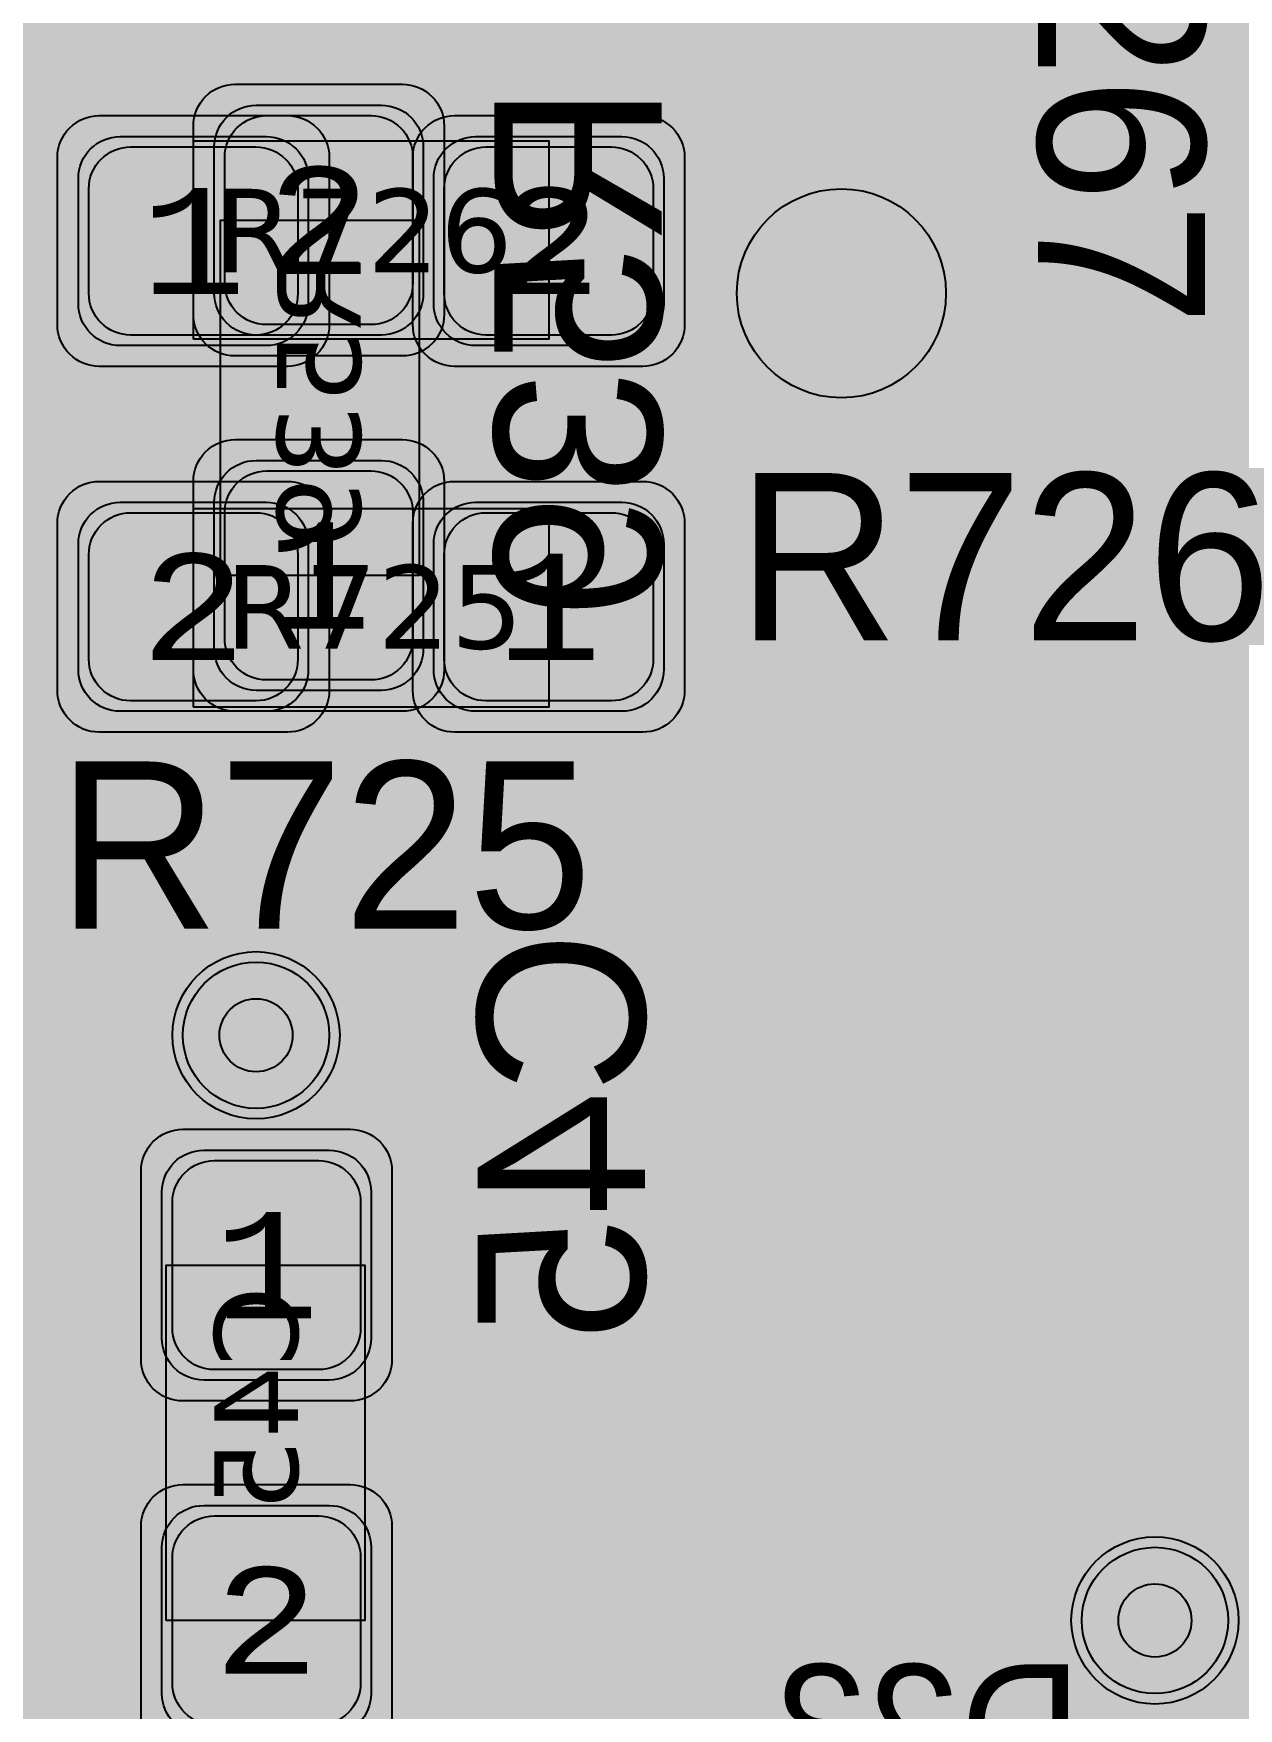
# Model space of a CAD drawing. Extents: x -28 to 199, y -61 to 255.
# Drawn here: x 85.14 to 90.9, y 201.48 to 209.49 of the extents above; entities that cross this region are included whole.
import ezdxf
from ezdxf.enums import TextEntityAlignment as Align

# ---------------------------------------------------------------- set-up
doc = ezdxf.new("R2010")
doc.units = 0
doc.header["$MEASUREMENT"] = 0
for name, color, linetype in [('ASSEMBLY_OUTLINES_BTM', 191, 'CONTINUOUS'), ('ASSEMBLY_OUTLINES_TOP', 102, 'CONTINUOUS'), ('ASSEMBLY_PART_NUMBERS_BTM', 191, 'CONTINUOUS'), ('ASSEMBLY_PART_NUMBERS_TOP', 102, 'CONTINUOUS'), ('ASSEMBLY_REF_DES_BTM', 191, 'CONTINUOUS'), ('ASSEMBLY_REF_DES_TOP', 102, 'CONTINUOUS'), ('DRILL_DRAWING', 21, 'CONTINUOUS'), ('GENERATED_SILKSCREEN_BTM', 255, 'CONTINUOUS'), ('GENERATED_SILKSCREEN_TOP', 140, 'CONTINUOUS'), ('MOUNTING_HOLES_LAYER_2', 42, 'CONTINUOUS'), ('MOUNTING_HOLES_LAYER_3', 42, 'CONTINUOUS'), ('MOUNTING_HOLES_LAYER_BOT21', 42, 'CONTINUOUS'), ('MOUNTING_HOLES_LAYER_TOP', 42, 'CONTINUOUS'), ('PART_PADS_SMD_BTM', 10, 'CONTINUOUS'), ('PART_PADS_SMD_TOP', 150, 'CONTINUOUS'), ('PIN_NUMBERS_BTM', 8, 'CONTINUOUS'), ('PIN_NUMBERS_TOP', 8, 'CONTINUOUS'), ('PLACEMENT_OUTLINES_BTM', 222, 'CONTINUOUS'), ('PLACEMENT_OUTLINES_TOP', 130, 'CONTINUOUS'), ('PLANE_SHAPES_LAYER_2', 230, 'CONTINUOUS'), ('PLANE_SHAPES_LAYER_3', 81, 'CONTINUOUS'), ('SILKSCREEN_OUTLINES_BTM', 211, 'CONTINUOUS'), ('SILKSCREEN_OUTLINES_TOP', 150, 'CONTINUOUS'), ('SILKSCREEN_REF_DES_BTM', 211, 'CONTINUOUS'), ('SILKSCREEN_REF_DES_TOP', 150, 'CONTINUOUS'), ('SOLDERMASK_PADS_BTM', 12, 'CONTINUOUS'), ('SOLDERMASK_PADS_TOP', 180, 'CONTINUOUS'), ('SOLDERPASTE_PADS_BTM', 12, 'CONTINUOUS'), ('SOLDERPASTE_PADS_TOP', 180, 'CONTINUOUS'), ('TRACES_LAYER_3', 81, 'CONTINUOUS'), ('TRACES_LAYER_BOTTOM', 10, 'CONTINUOUS'), ('TRACES_LAYER_TOP', 150, 'CONTINUOUS'), ('VIA_HOLES_LAYER_2', 30, 'CONTINUOUS'), ('VIA_HOLES_LAYER_3', 30, 'CONTINUOUS'), ('VIA_HOLES_LAYER_BOTTOM', 30, 'CONTINUOUS'), ('VIA_HOLES_LAYER_TOP', 30, 'CONTINUOUS'), ('VIA_PADS_LAYER_2', 230, 'CONTINUOUS'), ('VIA_PADS_LAYER_3', 81, 'CONTINUOUS'), ('VIA_PADS_LAYER_BOTTOM', 10, 'CONTINUOUS'), ('VIA_PADS_LAYER_TOP', 150, 'CONTINUOUS')]:
    doc.layers.add(name, color=color, linetype=linetype)
doc.styles.add('COURIER_NEW', font='COUR.TTF')
doc.styles.add('VERDANA', font='verdana.TTF')
doc.styles.add('VERIBEST_GERBER_0', font='txt')

msp = doc.modelspace()

# ---------------------------------------------------------------- hatches: boundary and pattern name
at = {"layer": 'MOUNTING_HOLES_LAYER_2'}
h = msp.add_hatch(color=256, dxfattribs=at)
edge = h.paths.add_edge_path()
edge.add_arc((89, 208.25), 0.5, 0, 360)
at = {"layer": 'MOUNTING_HOLES_LAYER_3'}
h = msp.add_hatch(color=256, dxfattribs=at)
edge = h.paths.add_edge_path()
edge.add_arc((89, 208.25), 0.5, 0, 360)
at = {"layer": 'MOUNTING_HOLES_LAYER_BOT21'}
h = msp.add_hatch(color=256, dxfattribs=at)
edge = h.paths.add_edge_path()
edge.add_arc((89, 208.25), 0.5, 0, 360)
at = {"layer": 'MOUNTING_HOLES_LAYER_TOP'}
h = msp.add_hatch(color=256, dxfattribs=at)
edge = h.paths.add_edge_path()
edge.add_arc((89, 208.25), 0.5, 0, 360)
at = {"layer": 'PLANE_SHAPES_LAYER_2'}
h = msp.add_hatch(color=256, dxfattribs=at)
h.paths.add_polyline_path([(169.5, 129.25), (149.5, 129.25), (142.25, 122), (142.25, 90.5), (147.5, 90.5), (147.5, 80), (154, 80), (154, 69.25), (131.75, 69.25), (131.75, 73.25), (121.25, 73.25), (121.25, 81), (110.5, 81), (110.5, 125.75), (106.5, 125.75), (106.5, 128.75), (93.5, 128.75), (93.5, 120.25), (91.75, 120.25), (91.75, 121.5), (80, 121.5), (80, 118.25), (73.25, 118.25), (73.25, 124.5), (67.5, 124.5), (67.5, 128), (57.75, 128), (57.75, 120.25), (55.25, 120.25), (55.25, 121.5), (47.5, 121.5), (47.5, 119), (35, 119), (35, 134.75), (32.75, 134.75), (32.75, 159.75), (29.25, 159.75), (29.25, 175.25), (22.5, 175.25), (22.5, 195.25), (17.25, 195.25), (17.25, 198), (22.5, 198), (22.5, 216.5), (40.25, 216.5), (40.25, 235.5), (54.5, 235.5), (54.5, 254), (87.25, 254), (87.25, 236.25), (86.25, 236.25), (86.25, 228.75), (81, 228.75), (81, 218.75), (95.25, 218.75), (95.25, 194.5), (87, 194.5), (87, 172), (131.1, 172), (131.1, 208.75), (115.5, 208.75), (115.5, 213.75), (106.75, 213.75), (106.75, 218.75), (110.25, 222.25), (110.25, 226.25), (142.5, 226.25), (142.5, 221.5), (160.5, 221.5), (160.5, 240.75), (169.5, 240.75)])
h.paths.add_polyline_path([(35.5, 149.5), (41.75, 149.5), (41.75, 152), (39.25, 152), (39.25, 154), (37.75, 154), (37.75, 152), (35.5, 152)], flags=16)
h.paths.add_polyline_path([(37.5, 125.75), (37.5, 128.75), (42.75, 128.75), (42.75, 125.75)], flags=16)
h.paths.add_polyline_path([(52, 127.75), (52, 130.75), (54.25, 130.75), (54.25, 127.75)], flags=16)
h.paths.add_polyline_path([(50.75, 219.5), (50.75, 226.5), (71.75, 226.5), (71.75, 219.5)], flags=16)
h.paths.add_polyline_path([(66.5, 150.75), (66.5, 177.5), (72.25, 177.5), (72.25, 150.75)], flags=16)
h.paths.add_polyline_path([(47.25, 185.25), (73, 185.25), (73, 188.25), (70.25, 188.25), (70.25, 191), (47.25, 191)], flags=16)
h.paths.add_polyline_path([(84.5, 208), (84.5, 212.75), (85, 212.75), (85, 208)], flags=16)
h.paths.add_polyline_path([(61.5, 137.25), (87.75, 137.25), (87.75, 140.5), (84.75, 140.5), (84.75, 143), (61.5, 143)], flags=16)
h.paths.add_polyline_path([(88.75, 127), (88.75, 130), (91, 130), (91, 127)], flags=16)
h.paths.add_polyline_path([(85.5, 130.25), (85.5, 132.5), (91, 132.5), (91, 130.25)], flags=16)
h.paths.add_polyline_path([(108.75, 142.25), (135.75, 142.25), (135.75, 145.75), (132.25, 145.75), (132.25, 149), (108.75, 149)], flags=16)
h.paths.add_polyline_path([(114.25, 126.75), (140.75, 126.75), (140.75, 129.75), (137.25, 129.75), (137.25, 133), (114.25, 133)], flags=16)
h.paths.add_polyline_path([(155.25, 180.25), (166.25, 180.25), (166.25, 186.25), (152.25, 186.25), (152.25, 183), (155.25, 183)], flags=16)
at = {"layer": 'PLANE_SHAPES_LAYER_3'}
h = msp.add_hatch(color=256, dxfattribs=at)
h.paths.add_polyline_path([(169.5, 129.25), (149.5, 129.25), (142.25, 122), (142.25, 90.5), (147.5, 90.5), (147.5, 80), (154, 80), (154, 69.25), (131.75, 69.25), (131.75, 73.25), (121.25, 73.25), (121.25, 81), (110.5, 81), (110.5, 125.75), (106.5, 125.75), (106.5, 128.75), (93.5, 128.75), (93.5, 120.25), (91.75, 120.25), (91.75, 121.5), (80, 121.5), (80, 118.25), (73.25, 118.25), (73.25, 124.5), (67.5, 124.5), (67.5, 127.75), (58.25, 127.75), (58.25, 130.25), (88.75, 130.25), (88.75, 127), (91, 127), (91, 132.5), (55, 132.5), (55, 131.25), (52, 131.25), (52, 127.75), (55, 127.75), (55, 127.25), (57.75, 127.25), (57.75, 120.25), (55.25, 120.25), (55.25, 121.5), (47.5, 121.5), (47.5, 119), (35, 119), (35, 134.75), (32.75, 134.75), (32.75, 159.75), (29.25, 159.75), (29.25, 175.25), (22.5, 175.25), (22.5, 195.25), (17.25, 195.25), (17.25, 198), (22.5, 198), (22.5, 216.5), (40.25, 216.5), (40.25, 235.5), (54.5, 235.5), (54.5, 254), (87.25, 254), (87.25, 236.25), (86.25, 236.25), (86.25, 228.75), (81, 228.75), (81, 218.75), (95.25, 218.75), (95.25, 194.5), (87, 194.5), (87, 172), (131.1, 172), (131.1, 208.75), (115.5, 208.75), (115.5, 213.75), (106.75, 213.75), (106.75, 218.75), (110.25, 222.25), (110.25, 226.25), (142.5, 226.25), (142.5, 221.5), (160.5, 221.5), (160.5, 240.75), (169.5, 240.75)])
h.paths.add_polyline_path([(35.5, 149.5), (41.75, 149.5), (41.75, 152), (39.25, 152), (39.25, 154), (37.75, 154), (37.75, 152), (35.5, 152)], flags=16)
h.paths.add_polyline_path([(37.5, 125.75), (37.5, 128.75), (42.75, 128.75), (42.75, 125.75)], flags=16)
h.paths.add_polyline_path([(50.75, 219.5), (50.75, 226.5), (71.75, 226.5), (71.75, 219.5)], flags=16)
h.paths.add_polyline_path([(66.5, 150.75), (66.5, 177.5), (72.25, 177.5), (72.25, 150.75)], flags=16)
h.paths.add_polyline_path([(47.25, 185.25), (73, 185.25), (73, 188.25), (70.25, 188.25), (70.25, 191), (47.25, 191)], flags=16)
h.paths.add_polyline_path([(84.5, 208), (84.5, 212.75), (85, 212.75), (85, 208)], flags=16)
h.paths.add_polyline_path([(61.5, 137.25), (87.75, 137.25), (87.75, 140.5), (84.75, 140.5), (84.75, 143), (61.5, 143)], flags=16)
h.paths.add_polyline_path([(108.75, 142.25), (135.75, 142.25), (135.75, 145.75), (132.25, 145.75), (132.25, 149), (108.75, 149)], flags=16)
h.paths.add_polyline_path([(114.25, 126.75), (140.75, 126.75), (140.75, 129.75), (137.25, 129.75), (137.25, 133), (114.25, 133)], flags=16)
h.paths.add_polyline_path([(155.25, 180.25), (166.25, 180.25), (166.25, 186.25), (152.25, 186.25), (152.25, 183), (155.25, 183)], flags=16)
at = {"layer": 'VIA_HOLES_LAYER_2'}
h = msp.add_hatch(color=256, dxfattribs=at)
edge = h.paths.add_edge_path()
edge.add_arc((86.2, 204.7), 0.175, 0, 360)
h = msp.add_hatch(color=256, dxfattribs=at)
edge = h.paths.add_edge_path()
edge.add_arc((90.5, 201.9), 0.175, 0, 360)
at = {"layer": 'VIA_HOLES_LAYER_3'}
h = msp.add_hatch(color=256, dxfattribs=at)
edge = h.paths.add_edge_path()
edge.add_arc((86.2, 204.7), 0.175, 0, 360)
h = msp.add_hatch(color=256, dxfattribs=at)
edge = h.paths.add_edge_path()
edge.add_arc((90.5, 201.9), 0.175, 0, 360)
at = {"layer": 'VIA_HOLES_LAYER_BOTTOM'}
h = msp.add_hatch(color=256, dxfattribs=at)
edge = h.paths.add_edge_path()
edge.add_arc((86.2, 204.7), 0.175, 0, 360)
h = msp.add_hatch(color=256, dxfattribs=at)
edge = h.paths.add_edge_path()
edge.add_arc((90.5, 201.9), 0.175, 0, 360)
at = {"layer": 'VIA_HOLES_LAYER_TOP'}
h = msp.add_hatch(color=256, dxfattribs=at)
edge = h.paths.add_edge_path()
edge.add_arc((86.2, 204.7), 0.175, 0, 360)
h = msp.add_hatch(color=256, dxfattribs=at)
edge = h.paths.add_edge_path()
edge.add_arc((90.5, 201.9), 0.175, 0, 360)

# ---------------------------------------------------------------- linework, layer by layer
at = {"layer": 'ASSEMBLY_OUTLINES_BTM'}
for points in [[(86.03, 206.9), (86.03, 208.6), (86.98, 208.6), (86.98, 206.9)], [(85.77, 201.9), (85.77, 203.6), (86.72, 203.6), (86.72, 201.9)]]:
    msp.add_lwpolyline(points, close=True, dxfattribs=at)
at = {"layer": 'ASSEMBLY_OUTLINES_TOP'}
for points in [[(85.9, 208.03), (85.9, 208.98), (87.6, 208.98), (87.6, 208.03)], [(85.9, 206.27), (85.9, 207.22), (87.6, 207.22), (87.6, 206.27)]]:
    msp.add_lwpolyline(points, close=True, dxfattribs=at)
at = {"layer": 'GENERATED_SILKSCREEN_BTM', "const_width": 0.15}
for points in [[(87.6408, 208.5756), (87.6392, 208.5732), (87.6352, 208.5724), (87.6312, 208.57), (87.6272, 208.57), (87.4624, 208.57), (87.4584, 208.57), (87.456, 208.5724), (87.4536, 208.5724), (87.4528, 208.5732), (87.452, 208.574), (87.4496, 208.5756), (87.34, 208.7116), (87.3384, 208.7156), (87.3376, 208.718), (87.3368, 208.722), (87.3368, 209.1252), (87.3384, 209.1324), (87.3424, 209.1364), (87.3472, 209.1412), (87.3528, 209.1428), (88.1208, 209.1428), (88.1272, 209.1412), (88.1312, 209.1372), (88.1336, 209.1324), (88.1344, 209.1268), (88.1336, 209.1204), (88.1312, 209.1148), (88.1272, 209.1108), (88.1208, 209.1092), (87.7528, 209.1092), (87.7528, 208.7332), (88.1256, 208.602), (88.1312, 208.5988), (88.1344, 208.5932), (88.1352, 208.5868), (88.1336, 208.582), (88.1312, 208.5772), (88.1264, 208.5732), (88.1216, 208.5708), (88.1152, 208.5724), (87.7424, 208.7036), (87.6408, 208.5756)], [(87.3696, 209.1092), (87.3696, 208.726), (87.4704, 208.602), (87.6192, 208.602), (87.7208, 208.726), (87.7208, 209.1092), (87.3696, 209.1092)], [(87.612, 208.2356), (87.6128, 208.2388), (87.6136, 208.2412), (87.6152, 208.2444), (87.7032, 208.3532), (87.3696, 208.3532), (87.3696, 207.8308), (87.368, 207.8252), (87.3648, 207.8204), (87.3592, 207.818), (87.3536, 207.8172), (87.3472, 207.818), (87.3416, 207.8204), (87.3384, 207.8252), (87.3368, 207.8308), (87.3368, 208.3708), (87.3384, 208.3764), (87.3424, 208.3804), (87.3472, 208.3852), (87.3528, 208.3868), (87.7376, 208.3868), (87.7432, 208.386), (87.7472, 208.3836), (87.7496, 208.3804), (87.7512, 208.3748), (87.7528, 208.3708), (87.7536, 208.3676), (87.7528, 208.3636), (87.7504, 208.3604), (87.644, 208.23), (87.644, 207.9716), (87.7456, 207.8468), (88.0032, 207.8468), (88.1032, 207.9716), (88.1032, 208.23), (87.9976, 208.3604), (87.9952, 208.366), (87.9952, 208.3708), (87.9984, 208.3756), (88.0024, 208.3804), (88.008, 208.3836), (88.0136, 208.3844), (88.0168, 208.3844), (88.0192, 208.3836), (88.0232, 208.3796), (88.1336, 208.2444), (88.1352, 208.242), (88.1352, 208.2388), (88.1368, 208.2356), (88.1368, 207.966), (88.1368, 207.9636), (88.136, 207.9628), (88.136, 207.962), (88.1352, 207.9604), (88.1352, 207.9588), (88.1336, 207.9556), (88.0232, 207.8204), (88.0208, 207.818), (88.0192, 207.8172), (88.0144, 207.8156), (88.0112, 207.8148), (87.7376, 207.8148), (87.7344, 207.8156), (87.7296, 207.8172), (87.728, 207.8172), (87.7272, 207.818), (87.7256, 207.8196), (87.724, 207.8204), (87.6152, 207.9556), (87.6136, 207.9596), (87.6128, 207.962), (87.612, 207.966), (87.612, 208.2356)], [(88.1336, 207.4884), (88.024, 207.6236), (88.02, 207.6276), (88.0176, 207.6284), (88.0152, 207.6284), (88.0096, 207.6276), (88.004, 207.6244), (88, 207.6204), (87.9968, 207.6156), (87.996, 207.61), (87.9976, 207.6044), (88.104, 207.474), (88.104, 207.2156), (88.0032, 207.0908), (87.8544, 207.0908), (87.7528, 207.214), (87.7528, 207.3468), (87.7512, 207.3532), (87.748, 207.3572), (87.7424, 207.3596), (87.7368, 207.3604), (87.7312, 207.3596), (87.7256, 207.3572), (87.7224, 207.3532), (87.7208, 207.3468), (87.7208, 207.214), (87.6192, 207.0908), (87.4704, 207.0908), (87.3696, 207.2156), (87.3696, 207.474), (87.476, 207.6044), (87.4776, 207.61), (87.4768, 207.6156), (87.4744, 207.6204), (87.4696, 207.6244), (87.4648, 207.6276), (87.4592, 207.6284), (87.456, 207.6284), (87.4536, 207.6276), (87.4496, 207.6236), (87.34, 207.4884), (87.3392, 207.486), (87.3384, 207.4836), (87.3376, 207.4828), (87.3368, 207.4796), (87.3368, 207.21), (87.3376, 207.206), (87.3384, 207.2044), (87.3392, 207.202), (87.34, 207.1996), (87.4496, 207.0644), (87.4536, 207.062), (87.4568, 207.0612), (87.4592, 207.0596), (87.4624, 207.0588), (87.6272, 207.0588), (87.6296, 207.0596), (87.6352, 207.0612), (87.6392, 207.062), (87.6408, 207.0644), (87.7368, 207.182), (87.8328, 207.0644), (87.8344, 207.0636), (87.836, 207.062), (87.8368, 207.0612), (87.8384, 207.0612), (87.844, 207.0596), (87.8464, 207.0588), (88.0112, 207.0588), (88.0152, 207.0596), (88.0184, 207.0612), (88.0216, 207.062), (88.024, 207.0644), (88.1336, 207.1996), (88.1352, 207.2028), (88.136, 207.2036), (88.136, 207.206), (88.1368, 207.2068), (88.1368, 207.2076), (88.1368, 207.21), (88.1368, 207.4796), (88.136, 207.4828), (88.1352, 207.486), (88.1336, 207.4884)], [(88.1336, 206.7324), (88.024, 206.8668), (88.02, 206.8708), (88.0152, 206.8716), (88.0096, 206.8708), (88.004, 206.8676), (88, 206.8644), (87.9968, 206.8588), (87.996, 206.854), (87.9976, 206.8484), (88.104, 206.718), (88.104, 206.4596), (88.0032, 206.3348), (87.716, 206.3348), (87.804, 206.4436), (87.8056, 206.4468), (87.8064, 206.4476), (87.8072, 206.45), (87.8072, 206.4532), (87.8072, 206.7228), (87.8072, 206.726), (87.8056, 206.7308), (87.804, 206.7324), (87.6952, 206.8668), (87.6944, 206.8684), (87.6928, 206.87), (87.6904, 206.8716), (87.6848, 206.8732), (87.6816, 206.874), (87.4624, 206.874), (87.4584, 206.8732), (87.4552, 206.8716), (87.4528, 206.87), (87.452, 206.8684), (87.4496, 206.8668), (87.34, 206.7324), (87.3392, 206.7292), (87.3384, 206.7268), (87.3376, 206.726), (87.3368, 206.7228), (87.3368, 206.4532), (87.3376, 206.45), (87.3376, 206.4492), (87.3384, 206.4484), (87.3392, 206.446), (87.34, 206.4428), (87.4496, 206.3084), (87.4536, 206.306), (87.4568, 206.3052), (87.4592, 206.3036), (87.4624, 206.3028), (88.0112, 206.3028), (88.0136, 206.3036), (88.0192, 206.3052), (88.0208, 206.306), (88.024, 206.3084), (88.1336, 206.4428), (88.1352, 206.4468), (88.136, 206.4476), (88.136, 206.4492), (88.1368, 206.4508), (88.1368, 206.4516), (88.1368, 206.4532), (88.1368, 206.7228), (88.136, 206.726), (88.1352, 206.7292), (88.1336, 206.7324)], [(87.4704, 206.8412), (87.6736, 206.8412), (87.7752, 206.718), (87.7752, 206.4596), (87.6736, 206.3348), (87.4704, 206.3348), (87.3696, 206.4596), (87.3696, 206.718), (87.4704, 206.8412)], [(88.0536, 204.95), (87.944, 205.0844), (87.9416, 205.0884), (87.9384, 205.0892), (87.9352, 205.0908), (87.9312, 205.0916), (87.3824, 205.0916), (87.3784, 205.0908), (87.3752, 205.0892), (87.3736, 205.0876), (87.372, 205.0868), (87.3696, 205.0844), (87.26, 204.95), (87.2592, 204.9476), (87.2584, 204.9452), (87.2576, 204.9444), (87.2568, 204.9412), (87.2568, 204.6716), (87.2576, 204.6676), (87.2584, 204.666), (87.2592, 204.6636), (87.26, 204.6612), (87.3696, 204.526), (87.3736, 204.5228), (87.38, 204.5212), (87.384, 204.522), (87.3888, 204.5236), (87.392, 204.526), (87.3952, 204.53), (87.3976, 204.534), (87.3984, 204.538), (87.3984, 204.542), (87.396, 204.5452), (87.2896, 204.6772), (87.2896, 204.9356), (87.3904, 205.0588), (87.9232, 205.0588), (88.024, 204.9356), (88.024, 204.6772), (87.9176, 204.5452), (87.916, 204.542), (87.9152, 204.538), (87.916, 204.534), (87.9184, 204.53), (87.9216, 204.526), (87.9256, 204.5236), (87.9296, 204.522), (87.9352, 204.5212), (87.94, 204.5228), (87.944, 204.526), (88.0536, 204.6612), (88.0552, 204.6644), (88.056, 204.6652), (88.056, 204.6676), (88.0568, 204.6684), (88.0568, 204.6692), (88.0568, 204.6716), (88.0568, 204.9412), (88.056, 204.9444), (88.0552, 204.9476), (88.0536, 204.95)], [(88.0408, 203.8516), (88.0472, 203.8508), (88.0512, 203.8468), (88.0536, 203.8412), (88.0544, 203.8356), (88.0536, 203.83), (88.0512, 203.8252), (88.0472, 203.8212), (88.0408, 203.8196), (87.7984, 203.8196), (87.7984, 203.782), (87.7968, 203.7764), (87.7936, 203.7716), (87.788, 203.7692), (87.7824, 203.7684), (87.776, 203.7692), (87.7704, 203.7716), (87.7664, 203.7764), (87.7656, 203.782), (87.7656, 203.8196), (87.2952, 203.8196), (87.2912, 203.8204), (87.288, 203.822), (87.2848, 203.826), (87.2824, 203.83), (87.2808, 203.8348), (87.28, 203.8396), (87.2808, 203.8436), (87.284, 203.8476), (87.7696, 204.3332), (87.7744, 204.3364), (87.7792, 204.338), (87.784, 204.3372), (87.7896, 204.334), (87.7936, 204.3324), (87.796, 204.3292), (87.7976, 204.326), (87.7984, 204.322), (87.7984, 203.8516), (88.0408, 203.8516)], [(87.7656, 204.282), (87.336, 203.8516), (87.7656, 203.8516), (87.7656, 204.282)], [(87.532, 203.4308), (87.5328, 203.434), (87.5336, 203.4364), (87.5352, 203.4396), (87.6232, 203.5484), (87.2896, 203.5484), (87.2896, 203.026), (87.288, 203.0204), (87.2848, 203.0156), (87.2792, 203.0132), (87.2736, 203.0124), (87.2672, 203.0132), (87.2616, 203.0156), (87.2584, 203.0204), (87.2568, 203.026), (87.2568, 203.566), (87.2584, 203.5716), (87.2624, 203.5756), (87.2672, 203.5804), (87.2728, 203.582), (87.6576, 203.582), (87.6632, 203.5812), (87.6672, 203.5788), (87.6696, 203.5756), (87.6712, 203.57), (87.6728, 203.566), (87.6736, 203.5628), (87.6728, 203.5588), (87.6704, 203.5556), (87.564, 203.4252), (87.564, 203.1668), (87.6656, 203.042), (87.9232, 203.042), (88.0232, 203.1668), (88.0232, 203.4252), (87.9176, 203.5556), (87.9152, 203.5612), (87.9152, 203.566), (87.9184, 203.5708), (87.9224, 203.5756), (87.928, 203.5788), (87.9336, 203.5796), (87.9368, 203.5796), (87.9392, 203.5788), (87.9432, 203.5748), (88.0536, 203.4396), (88.0552, 203.4372), (88.0552, 203.434), (88.0568, 203.4308), (88.0568, 203.1612), (88.0568, 203.1588), (88.056, 203.158), (88.056, 203.1572), (88.0552, 203.1556), (88.0552, 203.154), (88.0536, 203.1508), (87.9432, 203.0156), (87.9408, 203.0132), (87.9392, 203.0124), (87.9344, 203.0108), (87.9312, 203.01), (87.6576, 203.01), (87.6544, 203.0108), (87.6496, 203.0124), (87.648, 203.0124), (87.6472, 203.0132), (87.6456, 203.0148), (87.644, 203.0156), (87.5352, 203.1508), (87.5336, 203.1548), (87.5328, 203.1572), (87.532, 203.1612), (87.532, 203.4308)], [(88.6233, 201.3918), (88.5309, 201.468), (88.5309, 201.5796), (88.6245, 201.6552), (88.8183, 201.6552), (88.9161, 201.5754), (88.9203, 201.5742), (88.9245, 201.5748), (88.9281, 201.5766), (88.9311, 201.5802), (88.9335, 201.5838), (88.9341, 201.588), (88.9341, 201.5904), (88.9335, 201.5922), (88.9323, 201.594), (88.9305, 201.5952), (88.8291, 201.6774), (88.8273, 201.678), (88.8255, 201.6786), (88.8249, 201.6792), (88.8225, 201.6798), (88.6203, 201.6798), (88.6173, 201.6792), (88.6161, 201.6786), (88.6149, 201.678), (88.6125, 201.6774), (88.5111, 201.5952), (88.5093, 201.5922), (88.5087, 201.5898), (88.5075, 201.588), (88.5069, 201.5856), (88.5069, 201.462), (88.5075, 201.4602), (88.5087, 201.456), (88.5093, 201.453), (88.5111, 201.4518), (88.5993, 201.3798)], [(89.1789, 201.6774), (89.0781, 201.5952), (89.0763, 201.5922), (89.0757, 201.5898), (89.0745, 201.588), (89.0739, 201.5856), (89.0739, 201.5034), (89.0745, 201.501), (89.0757, 201.4974), (89.0763, 201.4944), (89.0781, 201.4932), (89.4777, 201.1686)], [(89.4969, 201.1842), (89.0979, 201.5094), (89.0979, 201.5796), (89.1915, 201.6552), (89.3853, 201.6552), (89.4831, 201.5754), (89.4873, 201.5742), (89.4915, 201.5748), (89.4951, 201.5766), (89.4981, 201.5802), (89.4999, 201.5838), (89.5005, 201.588), (89.4999, 201.5922), (89.4987, 201.594), (89.4969, 201.5952), (89.3961, 201.6774), (89.3937, 201.678), (89.3925, 201.6786), (89.3913, 201.6792), (89.3889, 201.6798), (89.1867, 201.6798), (89.1843, 201.6792), (89.1831, 201.6786), (89.1813, 201.678), (89.1789, 201.6774)], [(89.6409, 201.174), (89.6409, 201.5856), (89.6415, 201.5886), (89.6427, 201.5904), (89.6427, 201.5922), (89.6439, 201.5928), (89.6445, 201.5934), (89.6451, 201.5946), (89.7465, 201.6774)], [(90.0447, 201.6552), (89.7585, 201.6552), (89.6649, 201.5796), (89.6649, 201.18), (89.7585, 201.1044), (90.0447, 201.1044), (90.0447, 201.6552)], [(89.7465, 201.6774), (89.7495, 201.6786), (89.7519, 201.6792), (89.7543, 201.6798), (90.0579, 201.6798), (90.0621, 201.6786), (90.0657, 201.6756), (90.0687, 201.672), (90.0699, 201.6678), (90.0699, 201.0918)]]:
    msp.add_lwpolyline(points, dxfattribs=at)
for points in [[(86.030005, 207.466164, 1.1642e-05), (86.029995, 207.466156), (86.029995, 208.033844, 1.1642e-05), (86.030005, 208.033836), (86.030005, 207.466164)], [(86.980005, 207.457902, 1.22306e-05), (86.979995, 207.457911), (86.979995, 208.042089, 1.22306e-05), (86.980005, 208.042098), (86.980005, 207.457902)], [(85.770005, 202.457911, 1.22306e-05), (85.769995, 202.457902), (85.769995, 203.042098, 1.22306e-05), (85.770005, 203.042089), (85.770005, 202.457911)], [(86.720005, 202.466156, 1.1642e-05), (86.719995, 202.466164), (86.719995, 203.033836, 1.1642e-05), (86.720005, 203.033844), (86.720005, 202.466156)]]:
    msp.add_lwpolyline(points, format="xyb", dxfattribs=at)
at = {"layer": 'GENERATED_SILKSCREEN_TOP', "const_width": 0.15}
for points in [[(89.976, 209.7548), (89.976, 209.2324), (89.9744, 209.2268), (89.9712, 209.222), (89.9656, 209.2196), (89.9592, 209.2188), (89.9536, 209.2196), (89.948, 209.222), (89.9448, 209.2268), (89.9432, 209.2324), (89.9432, 209.7716)], [(90.74, 209.3564), (90.6304, 209.222), (90.6264, 209.2196), (90.6232, 209.2188), (90.6208, 209.2172), (90.6176, 209.2164), (90.508, 209.2164), (90.5056, 209.2172), (90.5, 209.2188), (90.496, 209.2196), (90.4944, 209.222), (90.0616, 209.7548)], [(90.0824, 209.7804), (90.516, 209.2484), (90.6096, 209.2484), (90.7104, 209.3732), (90.7104, 209.6316)], [(90.7432, 209.6364), (90.7432, 209.3668), (90.7424, 209.3636), (90.7424, 209.3628), (90.7416, 209.362), (90.7408, 209.3596), (90.74, 209.3564)], [(90.74, 208.6004), (90.6304, 208.466), (90.6264, 208.462), (90.62, 208.4612), (90.616, 208.462), (90.612, 208.4636), (90.608, 208.466), (90.6048, 208.47), (90.6024, 208.474), (90.6016, 208.478), (90.6016, 208.482), (90.604, 208.4852), (90.7104, 208.6164), (90.7104, 208.8756), (90.6096, 208.9988), (90.3224, 208.9988), (90.4112, 208.89), (90.412, 208.8868), (90.4128, 208.8852), (90.4128, 208.8844), (90.4136, 208.8844), (90.4144, 208.8804), (90.4144, 208.6108), (90.4136, 208.6076), (90.4128, 208.6068), (90.4128, 208.606), (90.412, 208.6036), (90.4112, 208.6004), (90.3024, 208.466), (90.3008, 208.4652), (90.2992, 208.4636), (90.2984, 208.4628), (90.2968, 208.4628), (90.2912, 208.4612), (90.2888, 208.4604), (90.0688, 208.4604), (90.0648, 208.4612), (90.0616, 208.4628), (90.0584, 208.4636), (90.056, 208.466), (89.9464, 208.6004), (89.9448, 208.6044), (89.944, 208.6052), (89.944, 208.6068), (89.944, 208.6084), (89.9432, 208.6092), (89.9432, 208.6108), (89.9432, 208.8804), (89.944, 208.8836), (89.9448, 208.8868), (89.9464, 208.89), (90.056, 209.0244), (90.0576, 209.026), (90.0584, 209.0276), (90.0608, 209.0292), (90.0664, 209.0308), (90.0688, 209.0316), (90.6176, 209.0316), (90.6216, 209.0308), (90.6248, 209.0292), (90.6272, 209.0276), (90.628, 209.026), (90.6304, 209.0244), (90.74, 208.89), (90.7408, 208.8868), (90.7416, 208.8844), (90.7424, 208.8836), (90.7432, 208.8804), (90.7432, 208.6108), (90.7424, 208.6076), (90.7424, 208.6068), (90.7416, 208.606), (90.7408, 208.6036), (90.74, 208.6004)], [(90.2808, 208.9988), (90.0768, 208.9988), (89.976, 208.8756), (89.976, 208.6172), (90.0768, 208.4924), (90.2808, 208.4924), (90.3824, 208.6172), (90.3824, 208.8756), (90.2808, 208.9988)], [(89.9672, 208.1652), (89.9616, 208.1668), (89.956, 208.166), (89.9512, 208.162), (89.948, 208.158), (89.9464, 208.1524), (89.9456, 208.1468), (89.948, 208.142), (89.952, 208.138), (90.7192, 207.7068), (90.7232, 207.7052), (90.7264, 207.7052), (90.7296, 207.7052), (90.7328, 207.7068), (90.7376, 207.7092), (90.7408, 207.7124), (90.7424, 207.7164), (90.7432, 207.7204), (90.7432, 208.2604), (90.7416, 208.266), (90.7376, 208.27), (90.7328, 208.2732), (90.7264, 208.274), (90.7208, 208.2732), (90.7152, 208.27), (90.7112, 208.266), (90.7104, 208.2604), (90.7104, 207.7476), (89.9672, 208.1652)], [(89.1744, 207.0724), (89.1768, 207.074), (89.1776, 207.078), (89.18, 207.082), (89.18, 207.086), (89.18, 207.2508), (89.18, 207.2548), (89.1776, 207.2572), (89.1776, 207.2596), (89.1768, 207.2604), (89.176, 207.2612), (89.1744, 207.2628), (89.0384, 207.3732), (89.0344, 207.3748), (89.0312, 207.3756), (89.028, 207.3764), (88.6248, 207.3764), (88.6176, 207.3748), (88.6128, 207.3708), (88.6088, 207.366), (88.6072, 207.3604), (88.6072, 206.5924), (88.6088, 206.586), (88.6128, 206.582), (88.6176, 206.5796), (88.6232, 206.5788), (88.6296, 206.5796), (88.6352, 206.582), (88.6392, 206.586), (88.6408, 206.5924), (88.6408, 206.9604), (89.0168, 206.9604), (89.148, 206.5876), (89.1512, 206.582), (89.1568, 206.5788), (89.1632, 206.578), (89.168, 206.5796), (89.1728, 206.582), (89.1768, 206.586), (89.1792, 206.5916), (89.1776, 206.598), (89.0464, 206.9708), (89.1744, 207.0724)], [(88.6408, 207.3436), (89.0232, 207.3436), (89.148, 207.2428), (89.148, 207.094), (89.0232, 206.9924), (88.6408, 206.9924), (88.6408, 207.3436)], [(89.4744, 206.6004), (89.4728, 206.5948), (89.4736, 206.5892), (89.4776, 206.5844), (89.4816, 206.5812), (89.4872, 206.5796), (89.4928, 206.5788), (89.4976, 206.5804), (89.5016, 206.5852), (89.9328, 207.3524), (89.9344, 207.3564), (89.9344, 207.3596), (89.9344, 207.3628), (89.9328, 207.366), (89.9304, 207.3708), (89.9272, 207.374), (89.9232, 207.3756), (89.9192, 207.3764), (89.3792, 207.3764), (89.3736, 207.3748), (89.3696, 207.3708), (89.3664, 207.366), (89.3656, 207.3596), (89.3664, 207.354), (89.3696, 207.3484), (89.3736, 207.3444), (89.3792, 207.3436), (89.892, 207.3436), (89.4744, 206.6004)], [(90.5512, 207.3732), (90.6856, 207.2636), (90.688, 207.2596), (90.6888, 207.2564), (90.6904, 207.254), (90.6912, 207.2508), (90.6912, 207.1412), (90.6904, 207.138), (90.6888, 207.1332), (90.688, 207.1292), (90.6856, 207.1276), (90.1528, 206.6948), (90.1528, 206.6092), (90.6752, 206.6092), (90.6808, 206.6076), (90.6856, 206.6044), (90.688, 206.5988), (90.6888, 206.5924), (90.688, 206.5868), (90.6856, 206.5812), (90.6808, 206.578), (90.6752, 206.5764), (90.136, 206.5764), (90.1296, 206.578), (90.1256, 206.582), (90.1216, 206.586), (90.12, 206.5924), (90.12, 206.702), (90.1208, 206.7044), (90.1224, 206.71), (90.124, 206.7124), (90.1256, 206.714), (90.1272, 206.7156), (90.6592, 207.1492), (90.6592, 207.2428), (90.5344, 207.3436), (90.276, 207.3436), (90.1456, 207.2372), (90.14, 207.2356), (90.1344, 207.2364), (90.1296, 207.2388), (90.1264, 207.2436), (90.1232, 207.2484), (90.1224, 207.254), (90.1224, 207.2572), (90.1232, 207.2596), (90.1272, 207.2636), (90.2616, 207.3732), (90.2648, 207.374), (90.2672, 207.3748), (90.268, 207.3756), (90.2712, 207.3764), (90.5408, 207.3764), (90.544, 207.3756), (90.5448, 207.3756), (90.5456, 207.3748), (90.548, 207.374), (90.5512, 207.3732)], [(91.0176, 206.5796), (90.8832, 206.6892), (90.8816, 206.6908), (90.88, 206.6916), (90.8784, 206.694), (90.8768, 206.6996), (90.876, 206.702), (90.876, 207.2508), (90.8768, 207.2548), (90.8784, 207.258), (90.88, 207.2596), (90.8816, 207.2612), (90.8832, 207.2636), (91.0176, 207.3732)], [(91.032, 207.3436), (90.9088, 207.2428), (90.9088, 206.9556), (91.0176, 207.0444)], [(90.9088, 206.914), (90.9088, 206.71), (91.032, 206.6092), (91.2904, 206.6092), (91.4152, 206.71), (91.4152, 206.914), (91.2904, 207.0156), (91.032, 207.0156), (90.9088, 206.914)], [(85.9244, 205.6924), (85.9268, 205.694), (85.9276, 205.698), (85.93, 205.702), (85.93, 205.706), (85.93, 205.8708), (85.93, 205.8748), (85.9276, 205.8772), (85.9276, 205.8796), (85.9268, 205.8804), (85.926, 205.8812), (85.9244, 205.8828), (85.7884, 205.9932), (85.7844, 205.9948), (85.7812, 205.9956), (85.778, 205.9964), (85.3748, 205.9964), (85.3676, 205.9948), (85.3628, 205.9908), (85.3588, 205.986), (85.3572, 205.9804), (85.3572, 205.2124), (85.3588, 205.206), (85.3628, 205.202), (85.3676, 205.1996), (85.3732, 205.1988), (85.3796, 205.1996), (85.3852, 205.202), (85.3892, 205.206), (85.3908, 205.2124), (85.3908, 205.5804), (85.7668, 205.5804), (85.898, 205.2076), (85.9012, 205.202), (85.9068, 205.1988), (85.9132, 205.198), (85.918, 205.1996), (85.9228, 205.202), (85.9268, 205.206), (85.9292, 205.2116), (85.9276, 205.218), (85.7964, 205.5908), (85.9244, 205.6924)], [(86.2244, 205.2204), (86.2228, 205.2148), (86.2236, 205.2092), (86.2276, 205.2044), (86.2316, 205.2012), (86.2372, 205.1996), (86.2428, 205.1988), (86.2476, 205.2004), (86.2516, 205.2052), (86.6828, 205.9724), (86.6844, 205.9764), (86.6844, 205.9796), (86.6844, 205.9828), (86.6828, 205.986), (86.6804, 205.9908), (86.6772, 205.994), (86.6732, 205.9956), (86.6692, 205.9964), (86.1292, 205.9964), (86.1236, 205.9948), (86.1196, 205.9908), (86.1164, 205.986), (86.1156, 205.9796), (86.1164, 205.974), (86.1196, 205.9684), (86.1236, 205.9644), (86.1292, 205.9636), (86.642, 205.9636), (86.2244, 205.2204)], [(87.3012, 205.9932), (87.4356, 205.8836), (87.438, 205.8796), (87.4388, 205.8764), (87.4404, 205.874), (87.4412, 205.8708), (87.4412, 205.7612), (87.4404, 205.758), (87.4388, 205.7532), (87.438, 205.7492), (87.4356, 205.7476), (86.9028, 205.3148), (86.9028, 205.2292), (87.4252, 205.2292), (87.4308, 205.2276), (87.4356, 205.2244), (87.438, 205.2188), (87.4388, 205.2124), (87.438, 205.2068), (87.4356, 205.2012), (87.4308, 205.198), (87.4252, 205.1964), (86.886, 205.1964), (86.8796, 205.198), (86.8756, 205.202), (86.8716, 205.206), (86.87, 205.2124), (86.87, 205.322), (86.8708, 205.3244), (86.8724, 205.33), (86.874, 205.3324), (86.8756, 205.334), (86.8772, 205.3356), (87.4092, 205.7692), (87.4092, 205.8628), (87.2844, 205.9636), (87.026, 205.9636), (86.8956, 205.8572), (86.89, 205.8556), (86.8844, 205.8564), (86.8796, 205.8588), (86.8764, 205.8636), (86.8732, 205.8684), (86.8724, 205.874), (86.8724, 205.8772), (86.8732, 205.8796), (86.8772, 205.8836), (87.0116, 205.9932), (87.0148, 205.994), (87.0172, 205.9948), (87.018, 205.9956), (87.0212, 205.9964), (87.2908, 205.9964), (87.294, 205.9956), (87.2948, 205.9956), (87.2956, 205.9948), (87.298, 205.994), (87.3012, 205.9932)], [(87.7764, 205.7212), (87.7732, 205.7204), (87.7708, 205.7196), (87.7676, 205.718), (87.6588, 205.63), (87.6588, 205.9636), (88.1812, 205.9636), (88.1868, 205.9652), (88.1916, 205.9684), (88.194, 205.974), (88.1948, 205.9796), (88.194, 205.986), (88.1916, 205.9908), (88.1868, 205.9948), (88.1812, 205.9964), (87.6412, 205.9964), (87.6356, 205.9948), (87.6308, 205.9908), (87.6268, 205.986), (87.6252, 205.9804), (87.6252, 205.5956), (87.626, 205.59), (87.6284, 205.586), (87.6316, 205.5836), (87.6372, 205.582), (87.6412, 205.5804), (87.6444, 205.5796), (87.6484, 205.5804), (87.6516, 205.5828), (87.782, 205.6892), (88.0404, 205.6892), (88.1652, 205.5876), (88.1652, 205.33), (88.0404, 205.23), (87.782, 205.23), (87.6516, 205.3356), (87.646, 205.338), (87.6412, 205.338), (87.6364, 205.3348), (87.6316, 205.3308), (87.6284, 205.3252), (87.6276, 205.3196), (87.6284, 205.314), (87.6324, 205.31), (87.7676, 205.1996), (87.77, 205.198), (87.7732, 205.198), (87.7764, 205.1964), (88.046, 205.1964), (88.0484, 205.1964), (88.0492, 205.1972), (88.05, 205.1972), (88.0516, 205.198), (88.0532, 205.198), (88.0564, 205.1996), (88.1916, 205.31), (88.194, 205.3124), (88.1948, 205.314), (88.1964, 205.3188), (88.1972, 205.322), (88.1972, 205.5956), (88.1964, 205.5988), (88.1948, 205.6036), (88.1948, 205.6052), (88.194, 205.606), (88.1924, 205.6076), (88.1916, 205.6092), (88.0564, 205.718), (88.0524, 205.7196), (88.0492, 205.7204), (88.046, 205.7212), (87.7764, 205.7212)], [(85.3908, 205.9636), (85.7732, 205.9636), (85.898, 205.8628), (85.898, 205.714), (85.7732, 205.6124), (85.3908, 205.6124), (85.3908, 205.9636)]]:
    msp.add_lwpolyline(points, dxfattribs=at)
for points in [[(87.042098, 208.980005, 1.22306e-05), (87.042089, 208.979995), (86.457911, 208.979995, 1.22306e-05), (86.457902, 208.980005), (87.042098, 208.980005)], [(87.033844, 208.029995), (86.466156, 208.029995, 1.1642e-05), (86.466164, 208.030005), (87.033836, 208.030005, 1.1642e-05), (87.033844, 208.029995)], [(87.033844, 207.220005, 1.1642e-05), (87.033836, 207.219995), (86.466164, 207.219995, 1.1642e-05), (86.466156, 207.220005), (87.033844, 207.220005)], [(87.042098, 206.269995), (86.457902, 206.269995, 1.22306e-05), (86.457911, 206.270005), (87.042089, 206.270005, 1.22306e-05), (87.042098, 206.269995)]]:
    msp.add_lwpolyline(points, format="xyb", dxfattribs=at)
at = {"layer": 'MOUNTING_HOLES_LAYER_2'}
msp.add_circle((89, 208.25), 0.5, dxfattribs=at)
at = {"layer": 'MOUNTING_HOLES_LAYER_3'}
msp.add_circle((89, 208.25), 0.5, dxfattribs=at)
at = {"layer": 'MOUNTING_HOLES_LAYER_BOT21'}
msp.add_circle((89, 208.25), 0.5, dxfattribs=at)
at = {"layer": 'MOUNTING_HOLES_LAYER_TOP'}
msp.add_circle((89, 208.25), 0.5, dxfattribs=at)
at = {"layer": 'PART_PADS_SMD_BTM'}
for points in [[(86.2, 208.05, -0.4142135624), (86, 208.25), (86, 208.95, -0.4142135624), (86.2, 209.15), (86.8, 209.15, -0.4142135624), (87, 208.95), (87, 208.25, -0.4142135624), (86.8, 208.05)], [(86.2, 206.35, -0.4142135624), (86, 206.55), (86, 207.25, -0.4142135624), (86.2, 207.45), (86.8, 207.45, -0.4142135624), (87, 207.25), (87, 206.55, -0.4142135624), (86.8, 206.35)], [(86.55, 204.15, -0.4142135624), (86.75, 203.95), (86.75, 203.25, -0.4142135624), (86.55, 203.05), (85.95, 203.05, -0.4142135624), (85.75, 203.25), (85.75, 203.95, -0.4142135624), (85.95, 204.15)], [(86.55, 202.45, -0.4142135624), (86.75, 202.25), (86.75, 201.55, -0.4142135624), (86.55, 201.35), (85.95, 201.35, -0.4142135624), (85.75, 201.55), (85.75, 202.25, -0.4142135624), (85.95, 202.45)]]:
    msp.add_lwpolyline(points, format="xyb", close=True, dxfattribs=at)
at = {"layer": 'PART_PADS_SMD_TOP'}
for points in [[(85.35, 208.8, -0.4142135624), (85.55, 209), (86.25, 209, -0.4142135624), (86.45, 208.8), (86.45, 208.2, -0.4142135624), (86.25, 208), (85.55, 208, -0.4142135624), (85.35, 208.2)], [(87.05, 208.8, -0.4142135624), (87.25, 209), (87.95, 209, -0.4142135624), (88.15, 208.8), (88.15, 208.2, -0.4142135624), (87.95, 208), (87.25, 208, -0.4142135624), (87.05, 208.2)], [(86.45, 206.45, -0.4142135624), (86.25, 206.25), (85.55, 206.25, -0.4142135624), (85.35, 206.45), (85.35, 207.05, -0.4142135624), (85.55, 207.25), (86.25, 207.25, -0.4142135624), (86.45, 207.05)], [(88.15, 206.45, -0.4142135624), (87.95, 206.25), (87.25, 206.25, -0.4142135624), (87.05, 206.45), (87.05, 207.05, -0.4142135624), (87.25, 207.25), (87.95, 207.25, -0.4142135624), (88.15, 207.05)]]:
    msp.add_lwpolyline(points, format="xyb", close=True, dxfattribs=at)
at = {"layer": 'PLACEMENT_OUTLINES_BTM'}
for points in [[(86.03, 206.9), (86.03, 208.6), (86.98, 208.6), (86.98, 206.9)], [(85.77, 201.9), (85.77, 203.6), (86.72, 203.6), (86.72, 201.9)]]:
    msp.add_lwpolyline(points, close=True, dxfattribs=at)
at = {"layer": 'PLACEMENT_OUTLINES_TOP'}
for points in [[(85.9, 208.03), (85.9, 208.98), (87.6, 208.98), (87.6, 208.03)], [(85.9, 206.27), (85.9, 207.22), (87.6, 207.22), (87.6, 206.27)]]:
    msp.add_lwpolyline(points, close=True, dxfattribs=at)
at = {"layer": 'SILKSCREEN_OUTLINES_BTM'}
for points in [[(86.03, 206.9), (86.03, 208.6), (86.98, 208.6), (86.98, 206.9)], [(85.77, 201.9), (85.77, 203.6), (86.72, 203.6), (86.72, 201.9)]]:
    msp.add_lwpolyline(points, close=True, dxfattribs=at)
at = {"layer": 'SILKSCREEN_OUTLINES_TOP'}
for points in [[(85.9, 208.03), (85.9, 208.98), (87.6, 208.98), (87.6, 208.03)], [(85.9, 206.27), (85.9, 207.22), (87.6, 207.22), (87.6, 206.27)]]:
    msp.add_lwpolyline(points, close=True, dxfattribs=at)
at = {"layer": 'SOLDERMASK_PADS_BTM'}
for points in [[(86.1, 207.95, -0.4142135624), (85.9, 208.15), (85.9, 209.05, -0.4142135624), (86.1, 209.25), (86.9, 209.25, -0.4142135624), (87.1, 209.05), (87.1, 208.15, -0.4142135624), (86.9, 207.95)], [(86.1, 206.25, -0.4142135624), (85.9, 206.45), (85.9, 207.35, -0.4142135624), (86.1, 207.55), (86.9, 207.55, -0.4142135624), (87.1, 207.35), (87.1, 206.45, -0.4142135624), (86.9, 206.25)], [(86.65, 204.25, -0.4142135624), (86.85, 204.05), (86.85, 203.15, -0.4142135624), (86.65, 202.95), (85.85, 202.95, -0.4142135624), (85.65, 203.15), (85.65, 204.05, -0.4142135624), (85.85, 204.25)], [(86.65, 202.55, -0.4142135624), (86.85, 202.35), (86.85, 201.45, -0.4142135624), (86.65, 201.25), (85.85, 201.25, -0.4142135624), (85.65, 201.45), (85.65, 202.35, -0.4142135624), (85.85, 202.55)]]:
    msp.add_lwpolyline(points, format="xyb", close=True, dxfattribs=at)
at = {"layer": 'SOLDERMASK_PADS_TOP'}
for points in [[(85.25, 208.9, -0.4142135624), (85.45, 209.1), (86.35, 209.1, -0.4142135624), (86.55, 208.9), (86.55, 208.1, -0.4142135624), (86.35, 207.9), (85.45, 207.9, -0.4142135624), (85.25, 208.1)], [(86.95, 208.9, -0.4142135624), (87.15, 209.1), (88.05, 209.1, -0.4142135624), (88.25, 208.9), (88.25, 208.1, -0.4142135624), (88.05, 207.9), (87.15, 207.9, -0.4142135624), (86.95, 208.1)], [(86.55, 206.35, -0.4142135624), (86.35, 206.15), (85.45, 206.15, -0.4142135624), (85.25, 206.35), (85.25, 207.15, -0.4142135624), (85.45, 207.35), (86.35, 207.35, -0.4142135624), (86.55, 207.15)], [(88.25, 206.35, -0.4142135624), (88.05, 206.15), (87.15, 206.15, -0.4142135624), (86.95, 206.35), (86.95, 207.15, -0.4142135624), (87.15, 207.35), (88.05, 207.35, -0.4142135624), (88.25, 207.15)]]:
    msp.add_lwpolyline(points, format="xyb", close=True, dxfattribs=at)
at = {"layer": 'SOLDERPASTE_PADS_BTM'}
for points in [[(86.25, 208.1, -0.4142135624), (86.05, 208.3), (86.05, 208.9, -0.4142135624), (86.25, 209.1), (86.75, 209.1, -0.4142135624), (86.95, 208.9), (86.95, 208.3, -0.4142135624), (86.75, 208.1)], [(86.25, 206.4, -0.4142135624), (86.05, 206.6), (86.05, 207.2, -0.4142135624), (86.25, 207.4), (86.75, 207.4, -0.4142135624), (86.95, 207.2), (86.95, 206.6, -0.4142135624), (86.75, 206.4)], [(86.5, 204.1, -0.4142135624), (86.7, 203.9), (86.7, 203.3, -0.4142135624), (86.5, 203.1), (86, 203.1, -0.4142135624), (85.8, 203.3), (85.8, 203.9, -0.4142135624), (86, 204.1)], [(86.5, 202.4, -0.4142135624), (86.7, 202.2), (86.7, 201.6, -0.4142135624), (86.5, 201.4), (86, 201.4, -0.4142135624), (85.8, 201.6), (85.8, 202.2, -0.4142135624), (86, 202.4)]]:
    msp.add_lwpolyline(points, format="xyb", close=True, dxfattribs=at)
at = {"layer": 'SOLDERPASTE_PADS_TOP'}
for points in [[(85.4, 208.75, -0.4142135624), (85.6, 208.95), (86.2, 208.95, -0.4142135624), (86.4, 208.75), (86.4, 208.25, -0.4142135624), (86.2, 208.05), (85.6, 208.05, -0.4142135624), (85.4, 208.25)], [(87.1, 208.75, -0.4142135624), (87.3, 208.95), (87.9, 208.95, -0.4142135624), (88.1, 208.75), (88.1, 208.25, -0.4142135624), (87.9, 208.05), (87.3, 208.05, -0.4142135624), (87.1, 208.25)], [(86.4, 206.5, -0.4142135624), (86.2, 206.3), (85.6, 206.3, -0.4142135624), (85.4, 206.5), (85.4, 207, -0.4142135624), (85.6, 207.2), (86.2, 207.2, -0.4142135624), (86.4, 207)], [(88.1, 206.5, -0.4142135624), (87.9, 206.3), (87.3, 206.3, -0.4142135624), (87.1, 206.5), (87.1, 207, -0.4142135624), (87.3, 207.2), (87.9, 207.2, -0.4142135624), (88.1, 207)]]:
    msp.add_lwpolyline(points, format="xyb", close=True, dxfattribs=at)
at = {"layer": 'TRACES_LAYER_3', "const_width": 0.5}
for points in [[(91.3, 204), (90.342576, 204), (90.271966, 204.07061), (89.763969, 204.07061), (89.190436, 203.497077), (80.102233, 203.497077), (79.34931, 204.25), (77.75, 204.25)], [(80.2, 201.9), (82.009936, 200.090064), (85.30575, 200.090064), (87.115686, 201.9), (90.5, 201.9)]]:
    msp.add_lwpolyline(points, dxfattribs=at)
at = {"layer": 'TRACES_LAYER_BOTTOM', "const_width": 0.5}
for points in [[(87.5, 210.5), (87.5, 208.914696), (87.185304, 208.6), (86.5, 208.6)], [(82.35, 210), (84.586373, 210), (85.986373, 208.6), (86.5, 208.6)], [(86.5, 206.9), (86.5, 206.85), (85.7, 206.05), (83.75, 206.05)], [(86.2, 204.7), (86.25, 204.65), (86.25, 203.6)], [(84.25, 201.9), (86.25, 201.9)]]:
    msp.add_lwpolyline(points, dxfattribs=at)
at = {"layer": 'TRACES_LAYER_TOP'}
for points, const_width in [([(99.46, 219.25), (100.405869, 218.304131), (100.405869, 213.589393), (98.209661, 211.393185), (96.092198, 211.393185), (85.674578, 200.975565), (85.674578, 195.517837), (86.963448, 194.228967), (86.963448, 185.235166), (77.150644, 175.422362), (77.150644, 167.239754), (71.42229, 161.5114), (64.234504, 161.5114), (62.941395, 160.218291), (53.422972, 160.218291), (52.623832, 159.419151), (52.623832, 155.767669), (50.106163, 153.25), (48.85, 153.25)], 0.5), ([(97.6, 215.75), (97.6, 214.036532), (86.252776, 202.689308), (85.109179, 202.689308), (75.378436, 192.958565), (65.86212, 192.958565), (64.8, 194.020685), (64.8, 194.9)], 0.5), ([(86.7, 210), (86.7, 209.35), (87.55, 208.5), (87.6, 208.5)], 0.254), ([(85.9, 208.5), (84.705907, 208.5), (84.155907, 207.95), (83.75, 207.95)], 0.35), ([(87.6, 208.5), (87.6, 206.75)], 0.35), ([(83.75, 206.05), (83.75, 206.55), (84.825, 206.55), (85.025, 206.75), (85.9, 206.75)], 0.35), ([(105.7, 206.25), (105.7, 205.436656), (105.239548, 204.976204), (101.964588, 204.976204), (100.380811, 206.559981), (92.676956, 206.559981), (89.679915, 203.56294), (89.679915, 200.952927), (91.618806, 199.014036), (91.618806, 173.222067), (81.0934, 162.696661), (78.927821, 162.696661), (78.92716, 162.696), (77.696, 162.696), (77, 162)], 0.5), ([(90.5, 201.9), (91.915253, 201.9), (92.268806, 201.546447), (92.268806, 175.375348), (95.699235, 171.944919), (122.688074, 171.944919), (125.200136, 169.432857), (135.866363, 169.432857), (140.211803, 165.087417), (140.211803, 161.432781), (146.761185, 154.883399), (156.960725, 154.883399), (162.15, 149.694124), (162.15, 142)], 0.5)]:
    msp.add_lwpolyline(points, dxfattribs=dict(at, const_width=const_width))
at = {"layer": 'VIA_HOLES_LAYER_2'}
for centre in [(86.2, 204.7), (90.5, 201.9)]:
    msp.add_circle(centre, 0.175, dxfattribs=at)
at = {"layer": 'VIA_HOLES_LAYER_3'}
for centre in [(86.2, 204.7), (90.5, 201.9)]:
    msp.add_circle(centre, 0.175, dxfattribs=at)
at = {"layer": 'VIA_HOLES_LAYER_BOTTOM'}
for centre in [(86.2, 204.7), (90.5, 201.9)]:
    msp.add_circle(centre, 0.175, dxfattribs=at)
at = {"layer": 'VIA_HOLES_LAYER_TOP'}
for centre in [(86.2, 204.7), (90.5, 201.9)]:
    msp.add_circle(centre, 0.175, dxfattribs=at)
at = {"layer": 'VIA_PADS_LAYER_2'}
for centre in [(86.2, 204.7), (90.5, 201.9)]:
    msp.add_circle(centre, 0.4, dxfattribs=at)
at = {"layer": 'VIA_PADS_LAYER_3'}
for centre in [(86.2, 204.7), (90.5, 201.9)]:
    msp.add_circle(centre, 0.4, dxfattribs=at)
at = {"layer": 'VIA_PADS_LAYER_BOTTOM'}
for centre in [(86.2, 204.7), (90.5, 201.9)]:
    msp.add_circle(centre, 0.35, dxfattribs=at)
at = {"layer": 'VIA_PADS_LAYER_TOP'}
for centre in [(86.2, 204.7), (90.5, 201.9)]:
    msp.add_circle(centre, 0.35, dxfattribs=at)

# ---------------------------------------------------------------- texts
at = {"layer": 'ASSEMBLY_PART_NUMBERS_BTM', "style": 'VERIBEST_GERBER_0', "text_generation_flag": 2}
for s, p in [('ERJ-3EKF10R7V', (89.79, 215.75)), ('ERJ-3EKF1022V', (84.79, 212.5)), ('ERJ-3EKF10R7V', (83.96, 207.75)), ('CL21B225KOFNNNE', (86.29, 207)), ('CL10B104KB8SFNC', (88.79, 202.75))]:
    msp.add_text(s, height=2.032, rotation=90, dxfattribs=at).set_placement(p, align=Align.TOP_LEFT)
for s, p in [('CL21B225KOFNNNE', (100, 211.21)), ('CL10B104KB8SFNC', (96, 209.96)), ('ERJ-3EKF10R7V', (106.75, 206.79)), ('CL10B104KB8SFNC', (96, 206.46)), ('MMZ1608A182B', (107.5, 205.71)), ('MMZ1608A182B', (96, 204.71)), ('MMZ1608A182B', (107.5, 203.96)), ('CL21B225KOFNNNE', (100.25, 203.46)), ('SN74LVC2G00DCTR', (106.25, 203.04))]:
    msp.add_text(s, height=2.032, dxfattribs=at).set_placement(p, align=Align.TOP_LEFT)
at = {"layer": 'ASSEMBLY_PART_NUMBERS_TOP', "style": 'VERIBEST_GERBER_0'}
for s, p in [('CL21B225KOFNNNE', (86.54, 223.75)), ('CL21B225KOFNNNE', (86.46, 215)), ('CC0805KKX7R7BB105', (86.46, 211.25))]:
    msp.add_text(s, height=2.032, rotation=270, dxfattribs=at).set_placement(p, align=Align.TOP_LEFT)
for s, p in [('ERJ-3EKF5602V', (86.75, 209.29)), ('CGA4J3X7R1C475K125AB', (81.25, 207.96)), ('ERJ-3EKF1743V', (86.75, 205.96)), ('MCR25JZHJ000', (79.5, 205.21))]:
    msp.add_text(s, height=2.032, dxfattribs=at).set_placement(p, align=Align.TOP_LEFT)
at = {"layer": 'ASSEMBLY_REF_DES_BTM', "style": 'VERDANA', "text_generation_flag": 2}
for s, p in [('R539', (86.3, 208.45)), ('C45', (86, 203.5))]:
    msp.add_text(s, height=0.4, rotation=90, dxfattribs=at).set_placement(p, align=Align.TOP_LEFT)
at = {"layer": 'ASSEMBLY_REF_DES_TOP', "style": 'VERDANA'}
for s, p in [('R726', (86, 208.75)), ('R725', (86.05, 206.95))]:
    msp.add_text(s, height=0.4, dxfattribs=at).set_placement(p, align=Align.TOP_LEFT)
at = {"layer": 'DRILL_DRAWING', "style": 'VERIBEST_GERBER_0'}
for s, p in [('A', (85.7, 210.2)), ('T', (89, 208.25)), ('A', (86.2, 204.7)), ('A', (91.3, 204)), ('A', (90.5, 201.9))]:
    msp.add_text(s, height=2, dxfattribs=at).set_placement(p, align=Align.MIDDLE_CENTER)
at = {"layer": 'PIN_NUMBERS_BTM', "style": 'COURIER_NEW'}
for s, p in [('2', (86.5, 208.6)), ('1', (85.9, 208.5)), ('2', (87.6, 208.5)), ('1', (86.5, 206.9)), ('2', (85.9, 206.75)), ('1', (87.6, 206.75)), ('1', (86.25, 203.6)), ('2', (86.25, 201.9))]:
    msp.add_text(s, height=0.508, dxfattribs=at).set_placement(p, align=Align.MIDDLE_CENTER)
at = {"layer": 'PIN_NUMBERS_TOP', "style": 'COURIER_NEW'}
for s, p in [('2', (86.5, 208.6)), ('1', (85.9, 208.5)), ('2', (87.6, 208.5)), ('1', (86.5, 206.9)), ('2', (85.9, 206.75)), ('1', (87.6, 206.75)), ('1', (86.25, 203.6)), ('2', (86.25, 201.9))]:
    msp.add_text(s, height=0.508, dxfattribs=at).set_placement(p, align=Align.MIDDLE_CENTER)
at = {"layer": 'SILKSCREEN_REF_DES_BTM', "style": 'VERIBEST_GERBER_0', "text_generation_flag": 2}
for s, p in [('R539', (87.34, 209.25)), ('C45', (87.26, 205.2))]:
    msp.add_text(s, height=0.8, rotation=90, dxfattribs=at).set_placement(p, align=Align.TOP_LEFT)
msp.add_text('D23', height=0.6, dxfattribs=at).set_placement((90.15, 201.69), align=Align.TOP_LEFT)
at = {"layer": 'SILKSCREEN_REF_DES_TOP', "style": 'VERIBEST_GERBER_0'}
msp.add_text('C267', height=0.8, rotation=270, dxfattribs=at).set_placement((90.74, 210.65), align=Align.TOP_LEFT)
for s, p in [('R726', (88.5, 207.39)), ('R725', (85.25, 206.01))]:
    msp.add_text(s, height=0.8, dxfattribs=at).set_placement(p, align=Align.TOP_LEFT)

doc.saveas('drawing.dxf')
